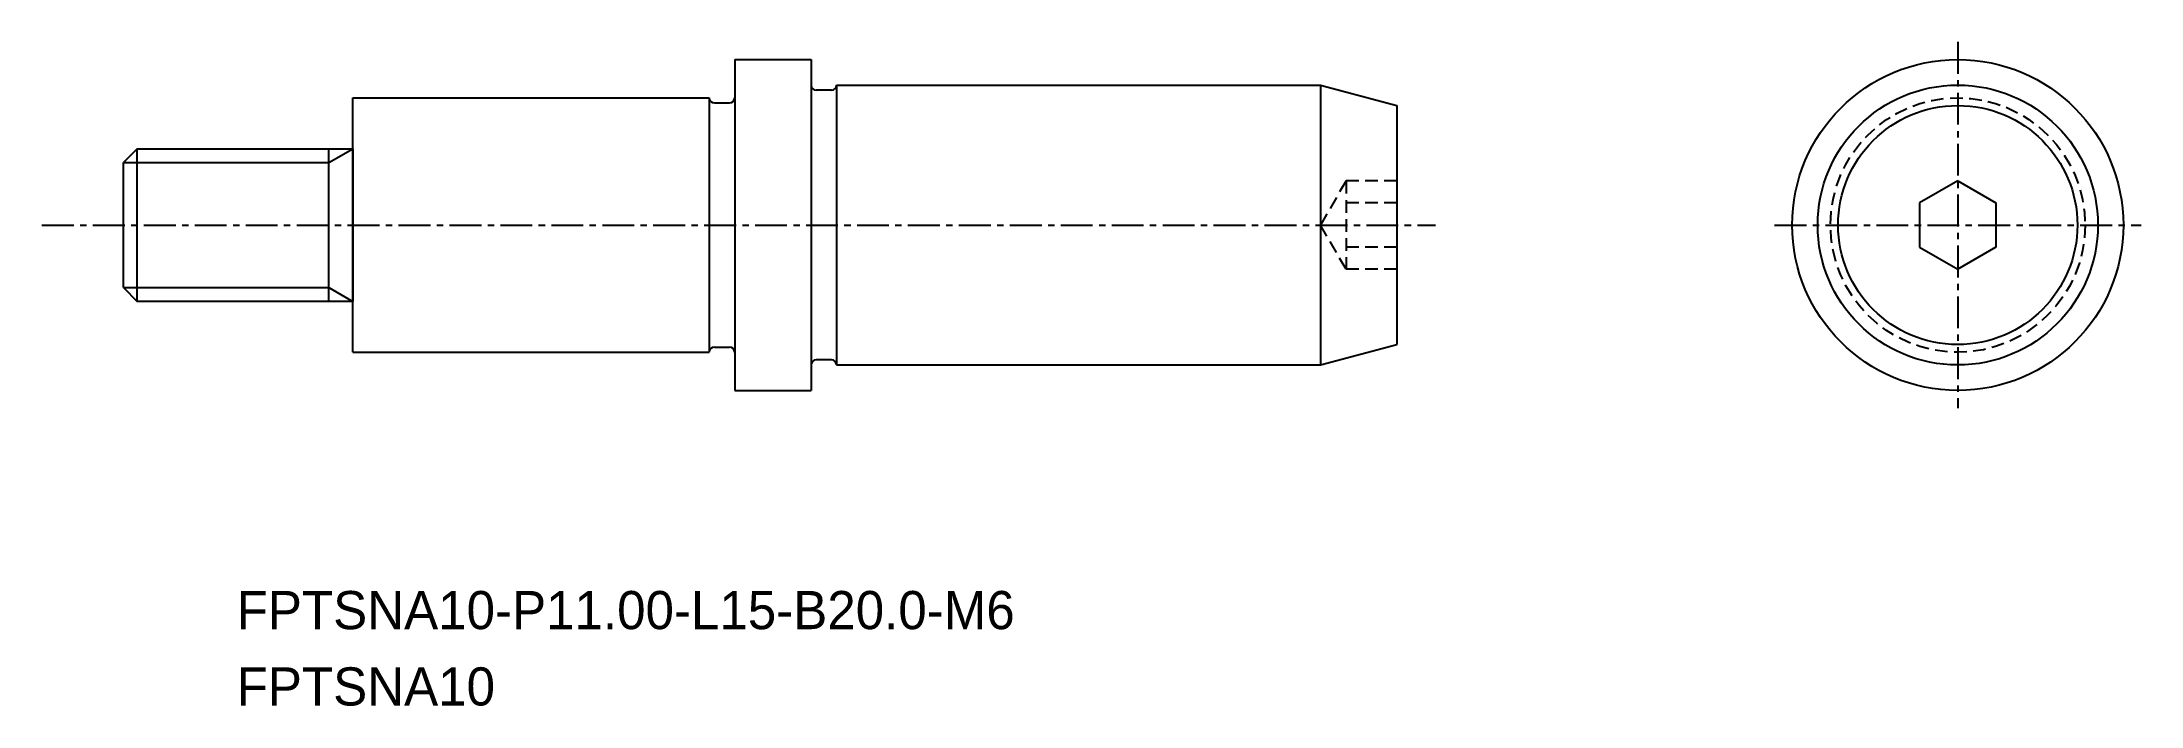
# Model space of a CAD drawing. Extents: x -1743.8 to -1661.4, y -497.6 to -471.5.
import ezdxf

# ---------------------------------------------------------------- set-up
doc = ezdxf.new("R2010")
doc.units = 0
doc.linetypes.add('CENTER', pattern=[2, 1.25, -0.25, 0.25, -0.25])
doc.linetypes.add('DASHED', pattern=[0.75, 0.5, -0.25])
doc.layers.get('0').update_dxf_attribs({"linetype": 'CONTINUOUS'})
doc.layers.add('CENTER', color=1, linetype='CENTER')

msp = doc.modelspace()

# ---------------------------------------------------------------- linework, layer by layer
at = {"color": 7, "linetype": 'CONTINUOUS'}
for p, q in [((-1716.597, -472.198), (-1713.597, -472.198)), ((-1716.597, -472.198), (-1716.597, -485.198)), ((-1731.597, -483.698), (-1731.597, -473.698)), ((-1731.597, -473.698), (-1717.597, -473.698)), ((-1717.597, -473.698), (-1717.597, -483.698)), ((-1712.797, -473.398), (-1713.397, -473.398)), ((-1712.597, -473.198), (-1712.597, -484.198)), ((-1712.597, -473.198), (-1693.597, -473.198)), ((-1693.597, -473.198), (-1690.597, -474.001)), ((-1717.397, -473.898), (-1716.797, -473.898)), ((-1690.597, -474.001), (-1690.597, -483.394)), ((-1740.056, -475.698), (-1740.597, -476.239)), ((-1740.597, -481.156), (-1740.597, -476.239)), ((-1740.056, -481.698), (-1740.056, -475.698)), ((-1740.056, -475.698), (-1731.597, -475.698)), ((-1732.535, -481.698), (-1732.535, -475.698)), ((-1731.597, -475.698), (-1731.597, -481.698)), ((-1740.597, -481.156), (-1740.056, -481.698)), ((-1731.597, -481.698), (-1740.056, -481.698)), ((-1731.597, -483.698), (-1717.597, -483.698)), ((-1717.397, -483.498), (-1716.797, -483.498)), ((-1693.597, -484.198), (-1690.597, -483.394)), ((-1712.797, -483.998), (-1713.397, -483.998)), ((-1712.597, -484.198), (-1693.597, -484.198)), ((-1716.597, -485.198), (-1713.597, -485.198))]:
    msp.add_line(p, q, dxfattribs=at)
at = {"linetype": 'CONTINUOUS'}
for p, q in [((-1713.597, -472.198), (-1713.597, -485.198)), ((-1693.597, -473.198), (-1693.597, -484.198)), ((-1668.578, -476.965), (-1670.078, -477.832)), ((-1668.578, -476.965), (-1667.078, -477.832)), ((-1670.078, -479.564), (-1668.578, -480.43)), ((-1667.078, -479.564), (-1668.578, -480.43))]:
    msp.add_line(p, q, dxfattribs=at)
at = {"color": 3, "linetype": 'CONTINUOUS'}
for p, q in [((-1740.597, -476.239), (-1732.535, -476.239)), ((-1732.535, -476.239), (-1731.597, -475.698)), ((-1740.597, -481.156), (-1732.535, -481.156)), ((-1732.535, -481.156), (-1731.597, -481.698))]:
    msp.add_line(p, q, dxfattribs=at)
at = {"color": 3, "linetype": 'DASHED'}
for p, q in [((-1692.597, -476.965), (-1693.597, -478.698)), ((-1692.597, -476.965), (-1692.597, -480.43)), ((-1690.597, -476.965), (-1692.597, -476.965)), ((-1690.597, -477.832), (-1692.597, -477.832)), ((-1692.597, -480.43), (-1693.597, -478.698)), ((-1690.597, -479.564), (-1692.597, -479.564)), ((-1690.597, -480.43), (-1692.597, -480.43))]:
    msp.add_line(p, q, dxfattribs=at)
for p, q in [((-1670.078, -477.832), (-1670.078, -479.564)), ((-1667.078, -477.832), (-1667.078, -479.564))]:
    msp.add_line(p, q)
at = {"linetype": 'CONTINUOUS'}
for radius in [6.5, 5.5, 4.696]:
    msp.add_circle((-1668.578, -478.698), radius, dxfattribs=at)
at = {"color": 3, "linetype": 'DASHED'}
msp.add_circle((-1668.578, -478.698), 5, dxfattribs=at)
at = {"color": 7, "linetype": 'CONTINUOUS'}
for centre, start, end in [((-1717.397, -473.698), 180, 270), ((-1716.797, -473.698), 270, 0), ((-1713.397, -473.198), 180, 270), ((-1712.797, -473.198), 270, 0), ((-1717.397, -483.698), 90, 180), ((-1716.797, -483.698), 0, 90), ((-1713.397, -484.198), 90, 180), ((-1712.797, -484.198), 0, 90)]:
    msp.add_arc(centre, 0.2, start, end, dxfattribs=at)
at = {"layer": 'CENTER', "color": 1, "linetype": 'CENTER'}
for p, q in [((-1668.578, -471.504), (-1668.578, -485.892)), ((-1743.795, -478.698), (-1689.078, -478.698)), ((-1675.772, -478.698), (-1661.384, -478.698))]:
    msp.add_line(p, q, dxfattribs=at)

# ---------------------------------------------------------------- texts
for s, p in [('FPTSNA10-P11.00-L15-B20.0-M6', (-1736.152, -494.58)), ('FPTSNA10', (-1736.152, -497.58))]:
    msp.add_text(s, height=1.5).set_placement(p)

doc.saveas('drawing.dxf')
